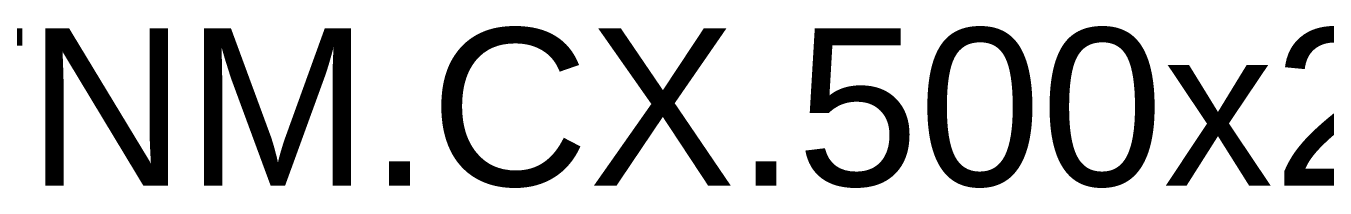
# Model space of a CAD drawing. Header units: feet. Extents: x 0 to 46220, y -100 to 29800.
# Drawn here: x 26940 to 28179, y 23706 to 23861 of the extents above; entities that cross this region are included whole.
import ezdxf
from ezdxf.enums import TextEntityAlignment as Align

# ---------------------------------------------------------------- set-up
doc = ezdxf.new("R2010")
doc.units = ezdxf.units.FT
doc.header["$MEASUREMENT"] = 0
doc.layers.add('VHG-Text', color=7, linetype='Continuous')
doc.styles.add('VHG-Unicode.Bold', font='arial.ttf', dxfattribs={"width": 0.8})

msp = doc.modelspace()

# ---------------------------------------------------------------- texts
at = {"layer": 'VHG-Text', "style": 'VHG-Unicode.Bold'}
msp.add_text('VIN.TNM.CX.500x200.MB', height=150, dxfattribs=at).set_placement((27628.82355212444, 23708.42885742988), align=Align.CENTER)

doc.saveas('drawing.dxf')
